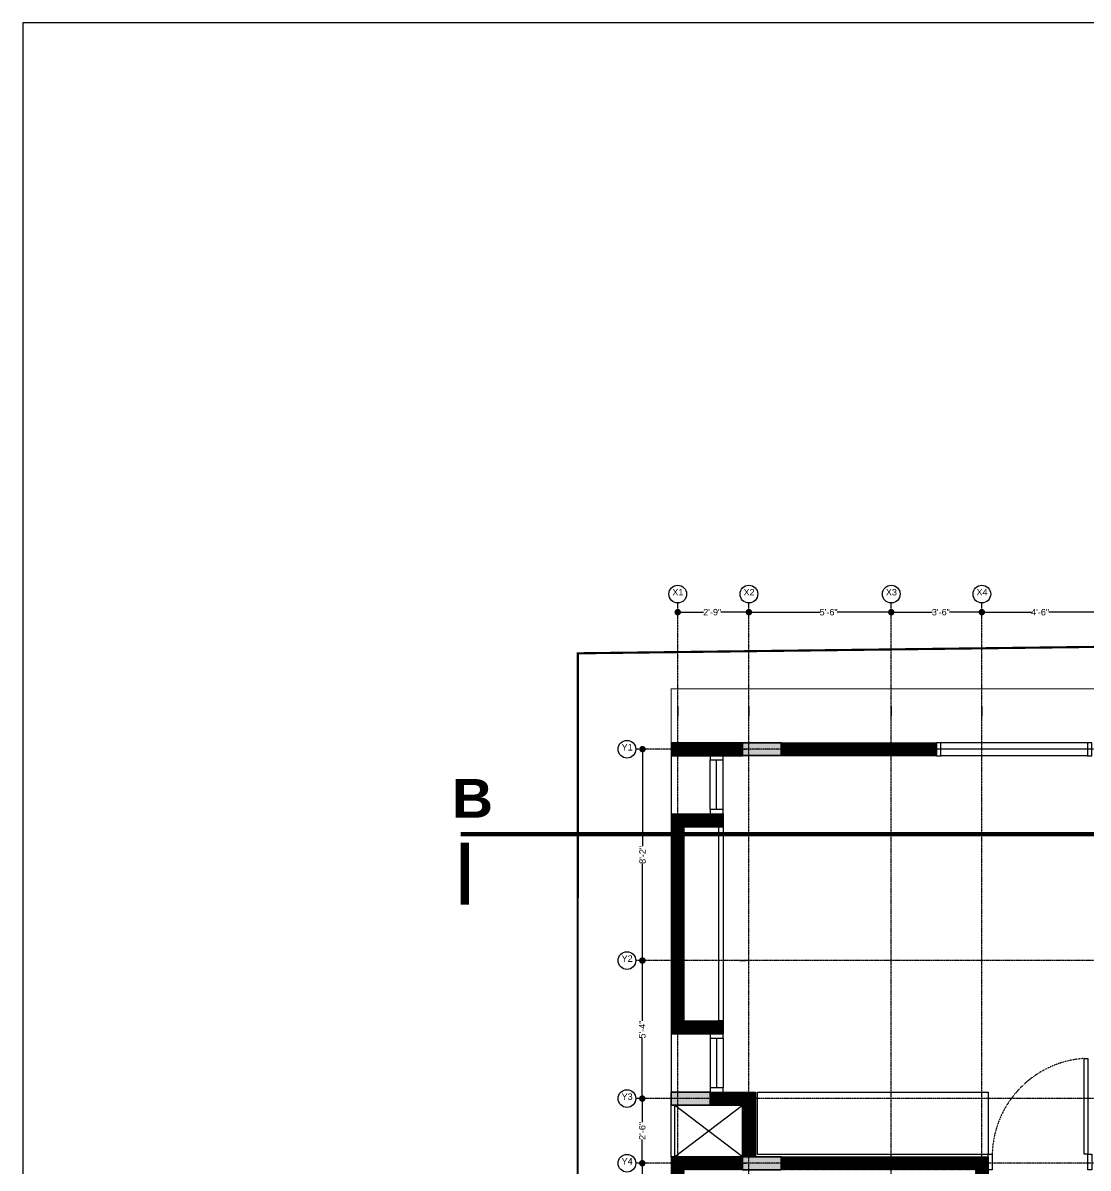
# Model space of a CAD drawing. Header units: inches. Extents: x -8790 to -5834, y -1746 to 1584.
# Drawn here: x -7251 to -6757, y 1053 to 1584 of the extents above; entities that cross this region are included whole.
import ezdxf

# ---------------------------------------------------------------- set-up
doc = ezdxf.new("R2010")
doc.units = ezdxf.units.IN
doc.header["$MEASUREMENT"] = 0
doc.header["$PDMODE"] = 34
for name, pattern in [('CENTERX2', [4, 2.5, -0.5, 0.5, -0.5]), ('DASHED2', [0.375, 0.25, -0.125]), ('Z-1000$0$ACAD_ISO04W100', [30, 24, -3, 0, -3]), ('Z-1002$0$CENTERX2', [4, 2.5, -0.5, 0.5, -0.5])]:
    doc.linetypes.add(name, pattern=pattern)
for name, color, linetype in [('A-TXT-MISC', 11, 'Continuous'), ('P-HATCH', 251, 'Continuous'), ('P-RCC5-SLAB', 12, 'Continuous'), ('P-XREF', 7, 'Continuous'), ('Z-1000$0$P-STAIRS', 13, 'Continuous'), ('Z-1000$0$Z-OPTIMISED BOUNDARY', 1, 'Z-1000$0$ACAD_ISO04W100'), ('Z-1002$0$B-RCC-COLUMN', 12, 'Continuous'), ('Z-1002$0$Z-CLINE', 34, 'Z-1002$0$CENTERX2'), ('Z-1002$0$Z-CLINE-DIM', 47, 'Continuous'), ('Z-1002$0$Z-CLINE-DIM @ 48', 47, 'Continuous'), ('Z-1002$0$Z-CLINE-TXT', 3, 'Continuous')]:
    doc.layers.add(name, color=color, linetype=linetype)
doc.layers.add('Z-1002$0$B-MASONRYFILL', color=7, linetype='Continuous', true_color=0x969696)
doc.styles.get("Standard").update_dxf_attribs({"font": 'GOTHIC.TTF'})
doc.styles.add('Z-1002$0$Annotative', font='arial.ttf')
doc.styles.add('Z-1002$0$Standard', font='arial.ttf')
doc.dimstyles.new('Z-1002$0$P-DW', dxfattribs={"dimtxt": 0.0625, "dimasz": 0.0625, "dimexe": 1, "dimexo": 1, "dimgap": 0, "dimtad": 0, "dimdec": 3, "dimzin": 0, "dimdsep": 46, "dimlunit": 4, "dimtxsty": 'Z-1002$0$Annotative', "dimblk": 'Z-1002$0$_Dot', "dimcen": 0, "dimdle": 2, "dimclrt": 256, "dimadec": 0, "dimazin": 0, "dimtfac": 0.75, "dimtdec": 3, "dimtmove": 0, "dimatfit": 3, "dimldrblk": 'Z-1002$0$_Dot', "dimfxl": 1, "dimtolj": 1, "dimtzin": 0, "dimarcsym": 0})
pattern_1 = [(45, (-7668.31616, 304.50527), (-0.26516504, 0.26516504), []), (45, (-7668.1394, 304.50527), (-0.26516504, 0.26516504), [])]

# ---------------------------------------------------------------- blocks, each defined once
blk = doc.blocks.new('Z-1002$0$_Dot')
at = {"color": 0, "linetype": 'ByBlock', "lineweight": -2}
blk.add_line((-0.5, 0), (-1, 0), dxfattribs=at)
at = {"color": 0, "linetype": 'ByBlock', "const_width": 0.5}
blk.add_lwpolyline([(-0.25, 0, 1), (0.25, 0, 1)], format="xyb", close=True, dxfattribs=at)
blk = doc.blocks.new('*D34')
at = {"layer": 'Defpoints', "color": 0, "transparency": 16777216}
for p in [(1101.43, 1169.91), (1155.43, 1169.91), (1155.43, 1165.61)]:
    blk.add_point(p, dxfattribs=at)
at = {"layer": 'Z-1002$0$Z-CLINE-DIM', "color": 0, "lineweight": -2, "transparency": 16777216}
for p, q in [((1104.43, 1165.61), (1124.38, 1165.61)), ((1152.43, 1165.61), (1132.47, 1165.61)), ((1101.43, 1121.91), (1101.43, 1117.61)), ((1155.43, 1121.91), (1155.43, 1117.61))]:
    blk.add_line(p, q, dxfattribs=at)
at = {"layer": 'Z-1002$0$Z-CLINE-DIM', "color": 0, "lineweight": -2, "transparency": 16777216, "xscale": 3, "yscale": 3, "zscale": 3, "rotation": 180}
blk.add_blockref('Z-1002$0$_Dot', (1101.43, 1165.61), dxfattribs=at)
at = {"layer": 'Z-1002$0$Z-CLINE-DIM', "color": 0, "lineweight": -2, "transparency": 16777216, "xscale": 3, "yscale": 3, "zscale": 3}
blk.add_blockref('Z-1002$0$_Dot', (1155.43, 1165.61), dxfattribs=at)
at = {"layer": 'Z-1002$0$Z-CLINE-DIM', "transparency": 16777216, "insert": (1128.43, 1165.61), "char_height": 3, "attachment_point": 5, "style": 'Z-1002$0$Annotative'}
blk.add_mtext('\\A1;4\'-6"', dxfattribs=at)
blk = doc.blocks.new('*D18')
at = {"layer": 'Defpoints', "color": 0, "transparency": 16777216}
for p in [(993.43, 1169.91), (1059.43, 1169.91), (1059.43, 1165.61)]:
    blk.add_point(p, dxfattribs=at)
at = {"layer": 'Z-1002$0$Z-CLINE-DIM', "color": 0, "lineweight": -2, "transparency": 16777216}
for p, q in [((996.43, 1165.61), (1026.39, 1165.61)), ((1056.43, 1165.61), (1034.36, 1165.61)), ((993.43, 1121.91), (993.43, 1117.61)), ((1059.43, 1121.91), (1059.43, 1117.61))]:
    blk.add_line(p, q, dxfattribs=at)
at = {"layer": 'Z-1002$0$Z-CLINE-DIM', "color": 0, "lineweight": -2, "transparency": 16777216, "xscale": 3, "yscale": 3, "zscale": 3, "rotation": 180}
blk.add_blockref('Z-1002$0$_Dot', (993.43, 1165.61), dxfattribs=at)
at = {"layer": 'Z-1002$0$Z-CLINE-DIM', "color": 0, "lineweight": -2, "transparency": 16777216, "xscale": 3, "yscale": 3, "zscale": 3}
blk.add_blockref('Z-1002$0$_Dot', (1059.43, 1165.61), dxfattribs=at)
at = {"layer": 'Z-1002$0$Z-CLINE-DIM', "transparency": 16777216, "insert": (1030.38, 1165.61), "char_height": 3, "attachment_point": 5, "style": 'Z-1002$0$Annotative'}
blk.add_mtext('\\A1;5\'-6"', dxfattribs=at)
blk = doc.blocks.new('*D19')
at = {"layer": 'Defpoints', "color": 0, "transparency": 16777216}
for p in [(960.43, 1169.91), (993.43, 1169.91), (993.43, 1165.61)]:
    blk.add_point(p, dxfattribs=at)
at = {"layer": 'Z-1002$0$Z-CLINE-DIM', "color": 0, "lineweight": -2, "transparency": 16777216}
for p, q in [((963.43, 1165.61), (972.41, 1165.61)), ((990.43, 1165.61), (980.43, 1165.61)), ((960.43, 1121.91), (960.43, 1117.61)), ((993.43, 1121.91), (993.43, 1117.61))]:
    blk.add_line(p, q, dxfattribs=at)
at = {"layer": 'Z-1002$0$Z-CLINE-DIM', "color": 0, "lineweight": -2, "transparency": 16777216, "xscale": 3, "yscale": 3, "zscale": 3, "rotation": 180}
blk.add_blockref('Z-1002$0$_Dot', (960.43, 1165.61), dxfattribs=at)
at = {"layer": 'Z-1002$0$Z-CLINE-DIM', "color": 0, "lineweight": -2, "transparency": 16777216, "xscale": 3, "yscale": 3, "zscale": 3}
blk.add_blockref('Z-1002$0$_Dot', (993.43, 1165.61), dxfattribs=at)
at = {"layer": 'Z-1002$0$Z-CLINE-DIM', "transparency": 16777216, "insert": (976.42, 1165.61), "char_height": 3, "attachment_point": 5, "style": 'Z-1002$0$Annotative'}
blk.add_mtext('\\A1;2\'-9"', dxfattribs=at)
blk = doc.blocks.new('*D22')
at = {"layer": 'Defpoints', "color": 0, "transparency": 16777216}
for p in [(941, 1102.08), (941, 1004.08), (944.09, 1004.08)]:
    blk.add_point(p, dxfattribs=at)
at = {"layer": 'Z-1002$0$Z-CLINE-DIM', "color": 0, "lineweight": -2, "transparency": 16777216}
for p, q in [((989, 1102.08), (992.09, 1102.08)), ((944.09, 1099.08), (944.09, 1057.07)), ((944.09, 1007.08), (944.09, 1049.09)), ((989, 1004.08), (992.09, 1004.08))]:
    blk.add_line(p, q, dxfattribs=at)
at = {"layer": 'Z-1002$0$Z-CLINE-DIM', "color": 0, "lineweight": -2, "transparency": 16777216, "xscale": 3, "yscale": 3, "zscale": 3}
for p, rotation in [((944.09, 1102.08), 90), ((944.09, 1004.08), 270)]:
    blk.add_blockref('Z-1002$0$_Dot', p, dxfattribs=dict(at, rotation=rotation))
at = {"layer": 'Z-1002$0$Z-CLINE-DIM', "transparency": 16777216, "insert": (944.09, 1053.08), "char_height": 3, "attachment_point": 5, "rotation": 90, "style": 'Z-1002$0$Annotative'}
blk.add_mtext('\\A1;8\'-2"', dxfattribs=at)
blk = doc.blocks.new('*D23')
at = {"layer": 'Defpoints', "color": 0, "transparency": 16777216}
for p in [(941, 1004.08), (941, 940.08), (944, 940.08)]:
    blk.add_point(p, dxfattribs=at)
at = {"layer": 'Z-1002$0$Z-CLINE-DIM', "color": 0, "lineweight": -2, "transparency": 16777216}
for p, q in [((989, 1004.08), (992, 1004.08)), ((944, 1001.08), (944, 976.07)), ((944, 943.08), (944, 968.1)), ((989, 940.08), (992, 940.08))]:
    blk.add_line(p, q, dxfattribs=at)
at = {"layer": 'Z-1002$0$Z-CLINE-DIM', "color": 0, "lineweight": -2, "transparency": 16777216, "xscale": 3, "yscale": 3, "zscale": 3}
for p, rotation in [((944, 1004.08), 90), ((944, 940.08), 270)]:
    blk.add_blockref('Z-1002$0$_Dot', p, dxfattribs=dict(at, rotation=rotation))
at = {"layer": 'Z-1002$0$Z-CLINE-DIM', "transparency": 16777216, "insert": (944, 972.08), "char_height": 3, "attachment_point": 5, "rotation": 90, "style": 'Z-1002$0$Annotative'}
blk.add_mtext('\\A1;5\'-4"', dxfattribs=at)
blk = doc.blocks.new('*D24')
at = {"layer": 'Defpoints', "color": 0, "transparency": 16777216}
for p in [(940.99, 940.08), (941, 910.08), (943.99, 910.08)]:
    blk.add_point(p, dxfattribs=at)
at = {"layer": 'Z-1002$0$Z-CLINE-DIM', "color": 0, "lineweight": -2, "transparency": 16777216}
for p, q in [((988.99, 940.08), (991.99, 940.08)), ((943.99, 937.08), (943.99, 929.09)), ((943.99, 913.08), (943.99, 921.07)), ((989, 910.08), (991.99, 910.08))]:
    blk.add_line(p, q, dxfattribs=at)
at = {"layer": 'Z-1002$0$Z-CLINE-DIM', "color": 0, "lineweight": -2, "transparency": 16777216, "xscale": 3, "yscale": 3, "zscale": 3}
for p, rotation in [((943.99, 940.08), 90), ((943.99, 910.08), 270)]:
    blk.add_blockref('Z-1002$0$_Dot', p, dxfattribs=dict(at, rotation=rotation))
at = {"layer": 'Z-1002$0$Z-CLINE-DIM', "transparency": 16777216, "insert": (943.99, 925.08), "char_height": 3, "attachment_point": 5, "rotation": 90, "style": 'Z-1002$0$Annotative'}
blk.add_mtext('\\A1;2\'-6"', dxfattribs=at)
blk = doc.blocks.new('*D25')
at = {"layer": 'Defpoints', "color": 0, "transparency": 16777216}
for p in [(941, 910.08), (941, 820.08), (944, 820.08)]:
    blk.add_point(p, dxfattribs=at)
at = {"layer": 'Z-1002$0$Z-CLINE-DIM', "color": 0, "lineweight": -2, "transparency": 16777216}
for p, q in [((989, 910.08), (992, 910.08)), ((944, 907.08), (944, 869.06)), ((944, 823.08), (944, 861.11)), ((989, 820.08), (992, 820.08))]:
    blk.add_line(p, q, dxfattribs=at)
at = {"layer": 'Z-1002$0$Z-CLINE-DIM', "color": 0, "lineweight": -2, "transparency": 16777216, "xscale": 3, "yscale": 3, "zscale": 3}
for p, rotation in [((944, 910.08), 90), ((944, 820.08), 270)]:
    blk.add_blockref('Z-1002$0$_Dot', p, dxfattribs=dict(at, rotation=rotation))
at = {"layer": 'Z-1002$0$Z-CLINE-DIM', "transparency": 16777216, "insert": (944, 865.08), "char_height": 3, "attachment_point": 5, "rotation": 90, "style": 'Z-1002$0$Annotative'}
blk.add_mtext('\\A1;7\'-6"', dxfattribs=at)
blk = doc.blocks.new('Z-1002$0$columns')
at = {"layer": 'Z-1002$0$B-MASONRYFILL', "ltscale": 2}
h = blk.add_hatch(color=8, dxfattribs=at)
h.dxf.hatch_style = 1
h.paths.add_polyline_path([(333.59, 981.07), (333.59, 975.07), (351.59, 975.07), (351.59, 981.07)])
h = blk.add_hatch(color=8, dxfattribs=at)
h.dxf.hatch_style = 1
h.paths.add_polyline_path([(300.59, 819.07), (300.59, 813.07), (318.59, 813.07), (318.59, 819.07)])
h = blk.add_hatch(color=8, dxfattribs=at)
h.dxf.hatch_style = 1
h.paths.add_polyline_path([(333.59, 789.07), (333.59, 783.07), (351.59, 783.07), (351.59, 789.07)])
at = {"layer": 'Z-1002$0$B-RCC-COLUMN', "lineweight": 35, "ltscale": 2}
for points in [[(351.59, 975.07), (351.59, 981.07), (333.59, 981.07), (333.59, 975.07)], [(318.59, 813.07), (318.59, 819.07), (300.59, 819.07), (300.59, 813.07)], [(351.59, 783.07), (351.59, 789.07), (333.59, 789.07), (333.59, 783.07)]]:
    blk.add_lwpolyline(points, close=True, dxfattribs=at)
blk = doc.blocks.new('*D31')
at = {"layer": 'Defpoints', "color": 0, "transparency": 16777216}
for p in [(1059.43, 1169.91), (1101.43, 1169.91), (1101.43, 1165.61)]:
    blk.add_point(p, dxfattribs=at)
at = {"layer": 'Z-1002$0$Z-CLINE-DIM', "color": 0, "lineweight": -2, "transparency": 16777216}
for p, q in [((1062.43, 1165.61), (1078.45, 1165.61)), ((1098.43, 1165.61), (1086.42, 1165.61)), ((1059.43, 1121.91), (1059.43, 1117.61)), ((1101.43, 1121.91), (1101.43, 1117.61))]:
    blk.add_line(p, q, dxfattribs=at)
at = {"layer": 'Z-1002$0$Z-CLINE-DIM', "color": 0, "lineweight": -2, "transparency": 16777216, "xscale": 3, "yscale": 3, "zscale": 3, "rotation": 180}
blk.add_blockref('Z-1002$0$_Dot', (1059.43, 1165.61), dxfattribs=at)
at = {"layer": 'Z-1002$0$Z-CLINE-DIM', "color": 0, "lineweight": -2, "transparency": 16777216, "xscale": 3, "yscale": 3, "zscale": 3}
blk.add_blockref('Z-1002$0$_Dot', (1101.43, 1165.61), dxfattribs=at)
at = {"layer": 'Z-1002$0$Z-CLINE-DIM', "transparency": 16777216, "insert": (1082.43, 1165.61), "char_height": 3, "attachment_point": 5, "style": 'Z-1002$0$Annotative'}
blk.add_mtext('\\A1;3\'-6"', dxfattribs=at)
blk = doc.blocks.new("DOOR 3'4")
for points in [[(-1903.42, 941.67), (-1903.42, 904.67), (-1904.92, 904.67), (-1904.92, 941.67)], [(-1941.92, 904.67), (-1940.42, 904.67), (-1940.42, 898.67), (-1941.92, 898.67)], [(-1903.42, 904.67), (-1901.92, 904.67), (-1901.92, 898.67), (-1903.42, 898.67)]]:
    blk.add_lwpolyline(points, close=True)
at = {"linetype": 'DASHED2', "ltscale": 0.2}
blk.add_arc((-1902.3, 903.62), 38.13, 93.9382, 178.4323, dxfattribs=at)
blk = doc.blocks.new('A$C6D9B0E44')
at = {"layer": 'P-RCC5-SLAB', "linetype": 'CENTERX2', "ltscale": 0.1, "const_width": 2}
blk.add_lwpolyline([(1031.3, 779.64), (-36.91, 779.64)], dxfattribs=at)
at = {"layer": 'P-RCC5-SLAB', "linetype": 'CENTERX2', "const_width": 4}
blk.add_lwpolyline([(-34.92, 775.64), (-34.92, 746.98)], dxfattribs=at)
at = {"layer": 'A-TXT-MISC', "color": 2, "insert": (-21.83, 805.24), "char_height": 18, "attachment_point": 3}
blk.add_mtext_dynamic_manual_height_columns('{\\fCentury Gothic|b1|i0|c0|p34;\\W1.1;B}', width=254.767, gutter_width=1, heights=[0], dxfattribs=at)
blk = doc.blocks.new('Z-1002')
at = {"layer": 'Z-1000$0$P-STAIRS'}
blk.add_lwpolyline([(656.8354, 124.1004), (2074.5724, 124.1004), (2074.5724, 1438.8744), (656.8354, 1438.8744)], close=True, dxfattribs=at)
at = {"layer": 'Z-1000$0$Z-OPTIMISED BOUNDARY', "color": 1, "lineweight": -3, "ltscale": 0.01, "true_color": 0xef0b0b, "const_width": 1}
blk.add_lwpolyline([(914.0933, 1146.5441), (914.0442, 785.707), (910.6848, 753.692), (913.1149, 638.6078), (896.6354, 283.0445), (1555.4133, 283.0445), (1548.1516, 1002.0352), (1790.0938, 1003.8904), (1792.0255, 1157.4542), (914.0933, 1146.5441)], dxfattribs=at)
at = {"layer": 'Z-1002$0$Z-CLINE', "ltscale": 0.1}
for p, q in [((960.4269, 216.3864), (960.4269, 1169.9077)), ((993.4269, 216.3864), (993.4269, 1169.9077)), ((1059.4269, 216.3864), (1059.4269, 1169.9077)), ((1101.4269, 216.3864), (1101.4269, 1169.9077)), ((1853.1804, 1102.0826), (940.9989, 1102.0826)), ((1790.0974, 1004.0826), (940.9989, 1004.0826)), ((1853.1804, 940.0826), (940.9989, 940.0826)), ((1853.1804, 910.0826), (940.9989, 910.0826))]:
    blk.add_line(p, q, dxfattribs=at)
at = {"layer": 'Z-1002$0$Z-CLINE-TXT'}
for centre in [(960.4269, 1174.0058), (993.4269, 1174.0058), (1059.4269, 1174.0058), (1101.4269, 1174.0058), (936.9008, 1102.0826), (936.9008, 1004.0826), (936.9008, 940.0826), (936.9008, 910.0812)]:
    blk.add_circle(centre, 4.0981, dxfattribs=at)
blk.add_blockref('Z-1002$0$columns', (656.8354, 124.0138))
at = {"layer": 'Z-1002$0$Z-CLINE-TXT', "char_height": 4, "attachment_point": 1, "style": 'Z-1002$0$Standard'}
for s, insert in [('{\\H0.75x;X1} ', (957.9366, 1176.3971)), ('{\\H0.75x;X2} ', (990.9366, 1176.3971)), ('{\\H0.75x;X3} ', (1056.9366, 1176.3971)), ('{\\H0.75x;X4} ', (1098.9366, 1176.3971)), ('{\\H0.75x;Y1} ', (934.4105, 1104.474)), ('{\\H0.75x;Y2} ', (934.4105, 1006.474)), ('{\\H0.75x;Y3} ', (934.4105, 942.474)), ('{\\H0.75x;Y4} ', (934.4105, 912.4725))]:
    blk.add_mtext_dynamic_manual_height_columns(s, width=7.054489, gutter_width=1, heights=[0], dxfattribs=dict(at, insert=insert))
at = {"layer": 'Z-1002$0$Z-CLINE-DIM @ 48'}
for base, p1, p2, picture, middle in [((993.4269, 1165.6094), (960.4269, 1169.9077), (993.4269, 1169.9077), '*D19', (976.4184, 1165.6094)), ((1059.4269, 1165.6094), (993.4269, 1169.9077), (1059.4269, 1169.9077), '*D18', (1030.3762, 1165.6094)), ((1101.4269, 1165.6094), (1059.4269, 1169.9077), (1101.4269, 1169.9077), '*D31', (1082.4331, 1165.6094)), ((1155.4269, 1165.6094), (1101.4269, 1169.9077), (1155.4269, 1169.9077), '*D34', (1128.4269, 1165.6094))]:
    dim = blk.add_linear_dim(base=base, p1=p1, p2=p2, dimstyle='Z-1002$0$P-DW', override={"dimscale": 48, "dimtix": 0, "dimtofl": 0, "dimtmove": 0, "dimatfit": 3}, dxfattribs=at)
    dim.commit()
    dim.dimension.update_dxf_attribs({"geometry": picture, "text_midpoint": middle, "dimtype": 128})
for base, p1, p2, picture, middle in [((944.087, 1004.0826), (940.9989, 1102.0826), (940.9989, 1004.0826), '*D22', (944.087, 1053.0826)), ((943.9989, 940.0826), (940.9989, 1004.0826), (940.9989, 940.0826), '*D23', (943.9989, 972.0826)), ((943.9944, 910.0812), (940.9944, 940.0826), (940.9989, 910.0812), '*D24', (943.9944, 925.0819)), ((943.9989, 820.0826), (940.9989, 910.0818), (940.9989, 820.0826), '*D25', (943.9989, 865.0822))]:
    dim = blk.add_linear_dim(base=base, p1=p1, p2=p2, angle=90, dimstyle='Z-1002$0$P-DW', override={"dimscale": 48, "dimtix": 0, "dimtofl": 0, "dimtmove": 0, "dimatfit": 3}, dxfattribs=at)
    dim.commit()
    dim.dimension.update_dxf_attribs({"geometry": picture, "text_midpoint": middle})

msp = doc.modelspace()

# ---------------------------------------------------------------- hatches: boundary and pattern name
at = {"layer": 'P-HATCH', "lineweight": -3, "true_color": 0xb3b3b3, "transparency": 33554687}
h = msp.add_hatch(dxfattribs=at)
h.set_pattern_fill('ANSI32', color=253)
h.set_pattern_definition(pattern_1)
h.paths.add_polyline_path([(-6917.69, 1250.64), (-6950.69, 1250.64), (-6950.69, 1244.64), (-6917.69, 1244.64)])
h = msp.add_hatch(dxfattribs=at)
h.set_pattern_fill('ANSI32', color=253)
h.set_pattern_definition(pattern_1)
h.paths.add_polyline_path([(-6827.69, 1250.64), (-6899.69, 1250.64), (-6899.69, 1244.64), (-6827.69, 1244.64)])
h = msp.add_hatch(dxfattribs=at)
h.set_pattern_fill('ANSI32', color=253)
h.set_pattern_definition(pattern_1)
h.paths.add_polyline_path([(-6950.69, 1217.64), (-6950.69, 1115.64), (-6926.69, 1115.64), (-6926.69, 1121.64), (-6944.69, 1121.64), (-6944.69, 1211.64), (-6926.69, 1211.64), (-6926.69, 1217.64)])
h = msp.add_hatch(dxfattribs=at)
h.set_pattern_fill('ANSI32', color=253)
h.set_pattern_definition(pattern_1)
h.paths.add_polyline_path([(-6911.69, 1088.64), (-6932.69, 1088.64), (-6932.69, 1082.64), (-6917.69, 1082.64), (-6917.69, 1058.64), (-6911.69, 1058.64)])
h = msp.add_hatch(dxfattribs=at)
h.set_pattern_fill('ANSI32', color=253)
h.set_pattern_definition(pattern_1)
h.paths.add_polyline_path([(-6950.69, 1009.08), (-6944.69, 1009.08), (-6944.69, 1052.64), (-6917.69, 1052.64), (-6917.69, 1058.64), (-6950.69, 1058.64)])
h.paths.add_polyline_path([(-6944.69, 968.64), (-6944.69, 968.64), (-6950.69, 968.64), (-6950.69, 878.64), (-6917.69, 878.64), (-6917.69, 884.64), (-6944.69, 884.64), (-6944.69, 962.64), (-6869.69, 962.64), (-6869.69, 968.64)])
h = msp.add_hatch(dxfattribs=at)
h.set_pattern_fill('ANSI32', color=253)
h.set_pattern_definition(pattern_1)
h.paths.add_polyline_path([(-6803.69, 1058.64), (-6899.69, 1058.64), (-6899.69, 1052.64), (-6809.69, 1052.64), (-6809.69, 968.64), (-6839.69, 968.64), (-6839.69, 962.64), (-6809.69, 962.64), (-6809.69, 884.64), (-6803.69, 884.64)])

# ---------------------------------------------------------------- linework, layer by layer
at = {"layer": 'P-HATCH'}
for p, q in [((-6917.69, 1250.64), (-6950.69, 1250.64)), ((-6950.69, 1250.64), (-6950.69, 1244.64)), ((-6899.69, 1250.64), (-6827.69, 1250.64)), ((-6827.69, 1250.64), (-6827.69, 1244.64)), ((-6757.69, 1250.64), (-6825.69, 1250.64)), ((-6950.69, 1244.64), (-6917.69, 1244.64)), ((-6950.69, 1244.64), (-6950.69, 1217.64)), ((-6932.69, 1219.64), (-6932.69, 1242.64)), ((-6929.69, 1219.64), (-6929.69, 1242.64)), ((-6926.69, 1219.64), (-6926.69, 1242.64)), ((-6827.69, 1244.64), (-6899.69, 1244.64)), ((-6757.69, 1247.64), (-6825.69, 1247.64)), ((-6757.69, 1244.64), (-6825.69, 1244.64)), ((-6950.69, 1217.64), (-6926.69, 1217.64)), ((-6950.69, 1217.64), (-6950.69, 1115.64)), ((-6926.69, 1217.64), (-6926.69, 1211.64)), ((-6944.69, 1211.64), (-6926.69, 1211.64)), ((-6944.69, 1121.64), (-6944.69, 1211.64)), ((-6944.69, 1121.64), (-6926.69, 1121.64)), ((-6926.69, 1121.64), (-6926.69, 1115.64)), ((-6950.69, 1115.64), (-6926.69, 1115.64)), ((-6950.69, 1115.64), (-6950.69, 1088.64)), ((-6932.69, 1113.64), (-6932.69, 1090.64)), ((-6929.69, 1113.64), (-6929.69, 1090.64)), ((-6926.69, 1113.64), (-6926.69, 1090.64)), ((-6932.69, 1088.64), (-6911.69, 1088.64)), ((-6911.69, 1088.64), (-6911.69, 1058.64)), ((-6932.69, 1082.64), (-6917.69, 1082.64)), ((-6917.69, 1058.64), (-6917.69, 1082.64)), ((-6950.69, 1058.64), (-6950.69, 1009.08)), ((-6917.69, 1058.64), (-6950.69, 1058.64)), ((-6899.69, 1058.64), (-6803.69, 1058.64)), ((-6803.69, 1058.64), (-6803.69, 884.64))]:
    msp.add_line(p, q, dxfattribs=at)
at = {"layer": 'P-HATCH', "ltscale": 0.01}
for p, q in [((-6949.19, 1058.64), (-6917.69, 1082.64)), ((-6917.69, 1058.64), (-6949.19, 1082.64))]:
    msp.add_line(p, q, dxfattribs=at)
at = {"layer": 'P-HATCH', "color": 32, "true_color": 0xe46225, "const_width": 0.5}
msp.add_lwpolyline([(-6950.69, 482.64), (-6695.69, 482.64), (-6695.69, 1275.64), (-6950.69, 1275.64)], close=True, dxfattribs=at)
at = {"layer": 'P-HATCH'}
for points in [[(-6827.69, 1250.64), (-6827.69, 1244.64), (-6825.69, 1244.64), (-6825.69, 1250.64)], [(-6757.69, 1250.64), (-6757.69, 1244.64), (-6755.69, 1244.64), (-6755.69, 1250.64)], [(-6932.69, 1242.64), (-6926.69, 1242.64), (-6926.69, 1244.64), (-6932.69, 1244.64)], [(-6932.69, 1217.64), (-6926.69, 1217.64), (-6926.69, 1219.64), (-6932.69, 1219.64)], [(-6932.69, 1113.64), (-6926.69, 1113.64), (-6926.69, 1115.64), (-6932.69, 1115.64)], [(-6932.69, 1088.64), (-6926.69, 1088.64), (-6926.69, 1090.64), (-6932.69, 1090.64)], [(-6910.69, 1088.64), (-6803.69, 1088.64), (-6803.69, 1059.64), (-6910.69, 1059.64)], [(-6950.69, 1082.64), (-6949.19, 1082.64), (-6949.19, 1058.64), (-6950.69, 1058.64)]]:
    msp.add_lwpolyline(points, close=True, dxfattribs=at)
at = {"layer": 'P-HATCH', "lineweight": -3}
msp.add_lwpolyline([(-6926.69, 1211.64), (-6926.69, 1121.64), (-6928.69, 1121.64), (-6928.69, 1211.64)], close=True, dxfattribs=at)

# ---------------------------------------------------------------- block references
at = {"layer": 'P-HATCH', "xscale": 1.2, "yscale": 1.2, "zscale": 1.2}
msp.add_blockref("DOOR 3'4", (-4473.39, -25.76), dxfattribs=at)
at = {"layer": 'P-XREF'}
for name, p in [('Z-1002', (-7908.12, 145.56)), ('A$C6D9B0E44', (-7011.48, 428.61))]:
    msp.add_blockref(name, p, dxfattribs=at)

doc.saveas('drawing.dxf')
